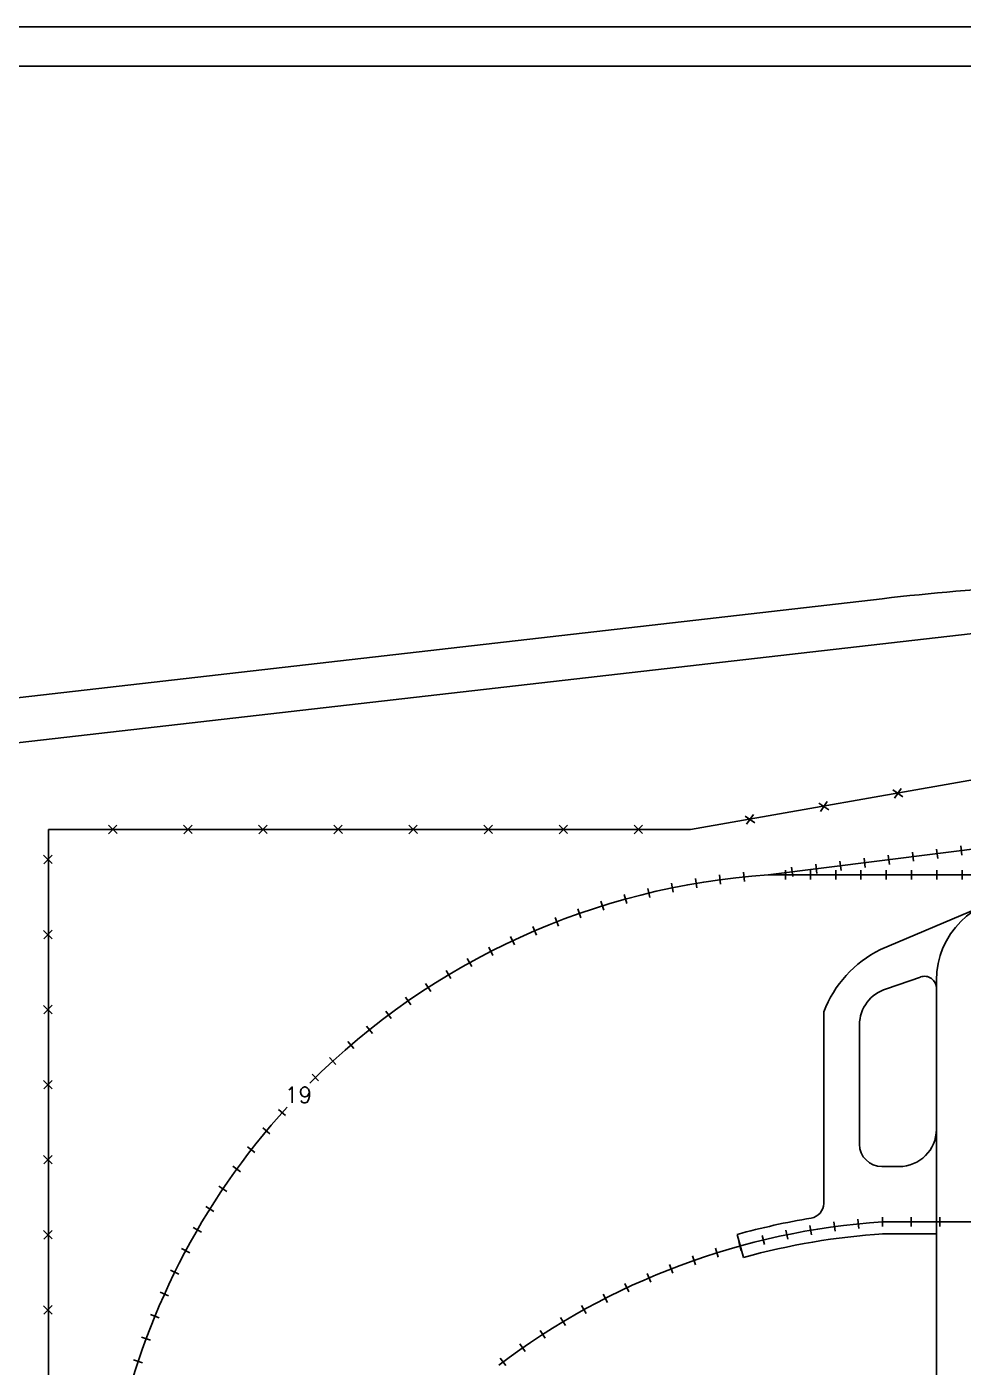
# Model space of a CAD drawing. Extents: x -16413 to 78405, y -232 to 83089.
# Drawn here: x 8040 to 15566, y 72311 to 83089 of the extents above; entities that cross this region are included whole.
import ezdxf
from ezdxf.enums import TextEntityAlignment as Align

# ---------------------------------------------------------------- set-up
doc = ezdxf.new("R2010")
doc.units = 0
doc.header["$LTSCALE"] = 350
doc.header["$MEASUREMENT"] = 0
doc.linetypes.add('CV34', pattern=[1, 1])
doc.layers.get('0').update_dxf_attribs({"color": 3, "linetype": 'CONTINUOUS'})
doc.layers.add('BACKGROUND', color=7, linetype='CONTINUOUS')
doc.styles.add('SIMPLEX', font='SIMPLEX')

# ---------------------------------------------------------------- blocks, each defined once
blk = doc.blocks.new('RR', base_point=(-429.5, 670.3))
blk.add_line((-429.5, 674.1), (-429.5, 666.6))

msp = doc.modelspace()

# ---------------------------------------------------------------- linework, layer by layer
at = {"layer": 'BACKGROUND'}
for p, q in [((2027, 83089), (31978, 83089)), ((2029, 82771), (31968, 82771)), ((14915, 78490), (3695, 77205)), ((16203, 78275), (3736, 76847)), ((13998, 76270), (20213, 77050)), ((15069, 76965), (15015, 76885)), ((14407, 76847), (14487, 76793)), ((14474, 76860), (14420, 76780)), ((15002, 76952), (15081, 76898)), ((13813, 76742), (13892, 76688)), ((13880, 76755), (13826, 76676)), ((8696, 76668), (8765, 76601)), ((8764, 76669), (8697, 76600)), ((9300, 76668), (9369, 76601)), ((9368, 76669), (9301, 76600)), ((9903, 76668), (9972, 76601)), ((9971, 76669), (9904, 76600)), ((10507, 76668), (10576, 76601)), ((10575, 76669), (10508, 76600)), ((11178, 76669), (11111, 76600)), ((11111, 76668), (11179, 76601)), ((11714, 76668), (11783, 76601)), ((11782, 76669), (11715, 76600)), ((12318, 76668), (12387, 76601)), ((12386, 76669), (12319, 76600)), ((12921, 76668), (12990, 76601)), ((12989, 76669), (12922, 76600)), ((8175, 76427), (8244, 76360)), ((8243, 76428), (8176, 76359)), ((13998, 76270), (25342, 76270)), ((15687, 76001), (14901, 75670)), ((8175, 75823), (8244, 75756)), ((8243, 75824), (8176, 75755)), ((14951, 75352), (15223, 75448)), ((15351, 75422), (15351, 54988)), ((8175, 75220), (8244, 75153)), ((8243, 75221), (8176, 75152)), ((14445, 75168), (14445, 73628)), ((14733, 75064), (14733, 74104)), ((8175, 74616), (8244, 74549)), ((8243, 74617), (8176, 74548)), ((8175, 74013), (8244, 73946)), ((8243, 74013), (8176, 73945)), ((14913, 73924), (15051, 73924)), ((8175, 73409), (8244, 73342)), ((8243, 73410), (8176, 73341)), ((14918, 73480), (24094, 73480)), ((13749, 73378), (13800, 73193)), ((14918, 73384), (15351, 73384)), ((8175, 72805), (8244, 72738)), ((8243, 72806), (8176, 72737))]:
    msp.add_line(p, q, dxfattribs=at)
at = {"layer": 'BACKGROUND', "linetype": 'CV34'}
for p, q in [((13374, 76634), (19539, 77719)), ((8214, 76634), (8214, 69314, 0)), ((8214, 76634), (13374, 76634))]:
    msp.add_line(p, q, dxfattribs=at)
at = {"layer": 'BACKGROUND'}
for centre, radius, start, end in [((17312, 57567), 21060, 90.0511, 96.5332), ((14380, 70542), 5740, 93.8157, 135.1042), ((16018, 75422), 667, 90, 180), ((15328, 74823), 948, 116.7619, 158.6379), ((15255, 75358), 96, 0, 109.4915), ((15033, 75064), 300, 105.9547, 180), ((14380, 70542), 5740, 137.7344, 198.3491), ((15051, 74224), 300, 270, 0), ((14913, 74104), 180, 180, 270), ((14325, 73628), 120, 279.4168, 0), ((15300, 67752), 5836, 99.4168, 105.4099), ((15300, 67752), 5740, 93.8157, 127.1614), ((15300, 67752), 5644, 93.8157, 105.409)]:
    msp.add_arc(centre, radius, start, end, dxfattribs=at)

# ---------------------------------------------------------------- block references
at = {"layer": 'BACKGROUND', "zscale": 10}
for p, xscale, yscale, rotation in [((14969, 76391), 10.00000000000042, 9.99999999999704, 187.1527777777698), ((15163, 76416), 10.00000000000042, 9.99999999999704, 187.1527777777698), ((15357, 76440), 10.00000000000042, 9.99999999999704, 187.1527777777698), ((15552, 76465), 10.00000000000042, 9.99999999999704, 187.1527777777698), ((14192, 76294), 10.00000000000042, 9.99999999999704, 187.1527777777698), ((14386, 76318), 10.00000000000042, 9.99999999999704, 187.1527777777698), ((14580, 76343), 10.00000000000042, 9.99999999999704, 187.1527777777698), ((14775, 76367), 10.00000000000042, 9.99999999999704, 187.1527777777698), ((13229, 76166), 10.00000000000055, 9.999999999998039, 11.55895405661979), ((13420, 76202), 10.00000000000052, 9.999999999995444, 9.623151661441101), ((13612, 76231), 10.00000000000037, 9.99999999999496, 7.68734926631349), ((13804, 76253), 10.00000000000025, 10.00000000000586, 5.75154687116215), ((14137, 76270), 10, 10, 180), ((14339, 76270), 10, 10, 180), ((14542, 76270), 10, 10, 180), ((14745, 76270), 10, 10, 180), ((14948, 76270), 10, 10, 180), ((15151, 76270), 10, 10, 180), ((15354, 76270), 10, 10, 180), ((15557, 76270), 10, 10, 180), ((12852, 76075), 9.999999999999156, 9.999999999997101, 15.43055884685188), ((13040, 76124), 9.999999999997986, 9.999999999997488, 13.49475645170584), ((12482, 75960), 10.00000000000016, 10.00000000000128, 19.30216363717146), ((12666, 76021), 10.00000000000043, 9.999999999995223, 17.36636124201948), ((12300, 75892), 9.999999999999421, 10.00000000000517, 21.23796603229671), ((11944, 75740), 9.99999999999864, 10.0000000000026, 25.10957082256147), ((12121, 75819), 9.999999999998906, 9.99999999999389, 23.1737684274458), ((11770, 75655), 10.00000000000247, 10.00000000000323, 27.04537321776214), ((11598, 75564), 10.00000000000047, 9.999999999995698, 28.98117561287277), ((11430, 75467), 9.999999999996907, 10.00000000000127, 30.91697800799468), ((11266, 75364), 9.999999999997003, 9.999999999995378, 32.85278040313305), ((11105, 75256), 9.999999999999572, 9.99999999999613, 34.78858279828987), ((10947, 75143), 9.999999999999398, 10.0000000000034, 36.72438519343418), ((10794, 75024), 9.999999999998222, 9.999999999999075, 38.66018758856716), ((10644, 74901), 10.00000000000262, 9.999999999994726, 40.59598998374081), ((10499, 74772), 9.99999999999914, 9.999999999995119, 42.53179237886713), ((10359, 74639), 9.999999999998334, 10.00000000000088, 44.46759477399202), ((10091, 74358), 10.00000000000121, 9.999999999998638, 48.33919956430204), ((9965, 74211), 9.99999999999564, 9.999999999997513, 50.27500195941904), ((9843, 74059), 10.00000000000236, 9.999999999999487, 52.21080435459191), ((9727, 73904), 9.999999999995863, 9.999999999999222, 54.14660674970452), ((9616, 73745), 10.00000000000524, 9.999999999998186, 56.08240914488498), ((9511, 73582), 9.999999999998025, 9.999999999997643, 58.01821153998984), ((14918, 73480), 10, 10, 180), ((15148, 73480), 10, 10, 180), ((15378, 73480), 10, 10, 180), ((9411, 73416), 9.999999999996584, 9.999999999997911, 59.95401393512662), ((14149, 73376), 10.00000000000055, 9.999999999998039, 11.55895405661979), ((14340, 73412), 10.00000000000052, 9.999999999995444, 9.623151661441101), ((14532, 73441), 10.00000000000037, 9.99999999999496, 7.68734926631349), ((14724, 73463), 10.00000000000025, 10.00000000000586, 5.75154687116215), ((13772, 73285), 9.999999999999156, 9.999999999997101, 15.43055884685188), ((13960, 73334), 9.999999999997986, 9.999999999997488, 13.49475645170584), ((9317, 73247), 10.0000000000002, 10.0000000000002, 61.88981633028786), ((13402, 73170), 10.00000000000016, 10.00000000000128, 19.30216363717146), ((13586, 73231), 10.00000000000043, 9.999999999995223, 17.36636124201948), ((9228, 73074), 10.00000000000631, 9.999999999997378, 63.82561872544189), ((13220, 73102), 9.999999999999421, 10.00000000000517, 21.23796603229671), ((12864, 72950), 9.99999999999864, 10.0000000000026, 25.10957082256147), ((13041, 73029), 9.999999999998906, 9.99999999999389, 23.1737684274458), ((9146, 72899), 9.999999999998177, 10.00000000000058, 65.76142112055962), ((12690, 72865), 10.00000000000247, 10.00000000000323, 27.04537321776214), ((12518, 72774), 10.00000000000047, 9.999999999995698, 28.98117561287277), ((9069, 72721), 9.999999999997442, 9.999999999999815, 67.69722351570755), ((12350, 72677), 9.999999999996907, 10.00000000000127, 30.91697800799468), ((8998, 72540), 9.999999999996472, 10.00000000000052, 69.63302591084042), ((12186, 72574), 9.999999999997003, 9.999999999995378, 32.85278040313305), ((12025, 72466), 9.999999999999572, 9.99999999999613, 34.78858279828987), ((8934, 72357), 10.00000000000007, 9.999999999999492, 71.56882830599409), ((11867, 72353), 9.999999999999398, 10.0000000000034, 36.72438519343418)]:
    msp.add_blockref('RR', p, dxfattribs=dict(at, xscale=xscale, yscale=yscale, rotation=rotation))

# ---------------------------------------------------------------- texts
at = {"layer": 'BACKGROUND', "style": 'SIMPLEX'}
msp.add_text('19', height=128, dxfattribs=at).set_placement((10223, 74500), align=Align.MIDDLE)

doc.saveas('drawing.dxf')
